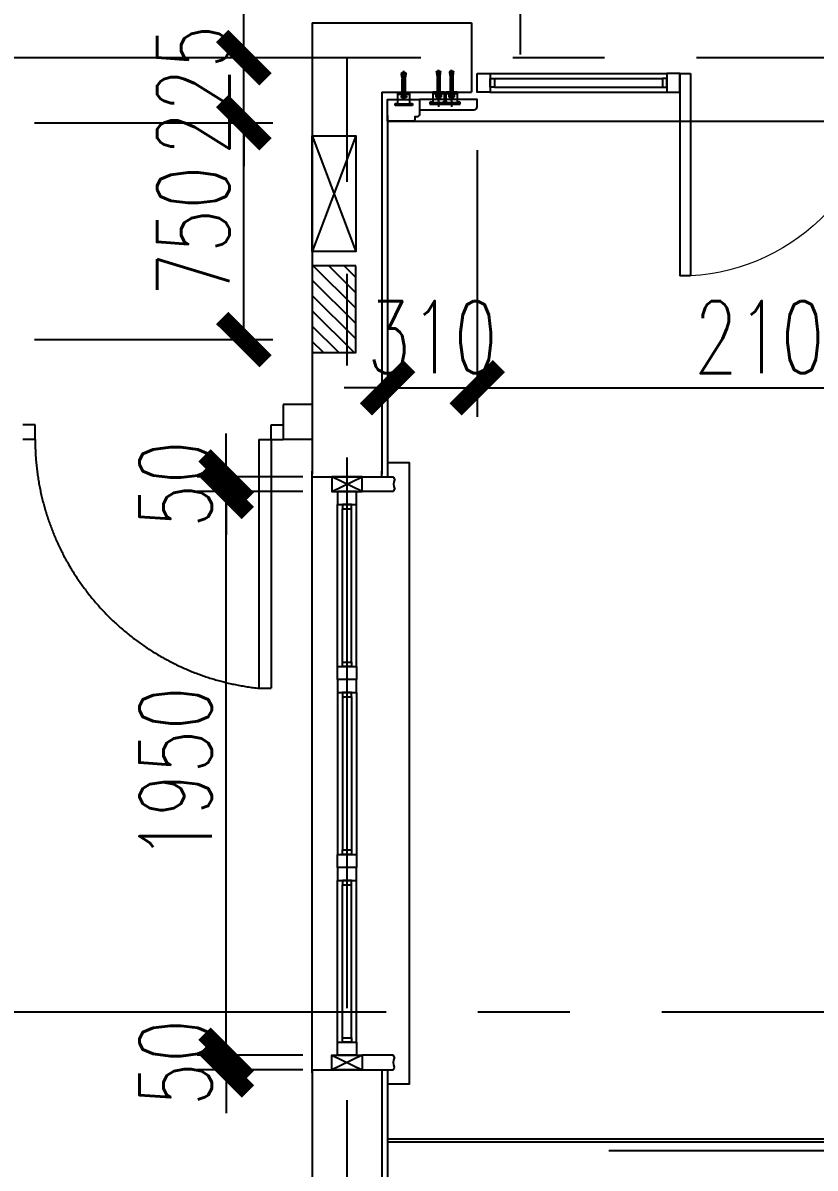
# Model space of a CAD drawing. Extents: x 296441 to 853063, y 459050 to 1117990.
# Drawn here: x 632178 to 634916, y 571787 to 575747 of the extents above; entities that cross this region are included whole.
import ezdxf
from ezdxf.enums import TextEntityAlignment as Align

# ---------------------------------------------------------------- set-up
doc = ezdxf.new("R2010")
doc.units = 0
doc.header["$LTSCALE"] = 1000
for name, pattern in [('14-GRID$0$CENTER2', [28.575, 19.05, -3.175, 3.175, -3.175]), ('CENTER', [50.8, 31.75, -6.35, 6.35, -6.35]), ('DASH', [0.35, 0.25, -0.1]), ('DOTE', [2.42, 2, -0.2, 0.02, -0.2]), ('E2-E3-FL03$0$E1-FL03$0$HIDDEN', [0.375, 0.25, -0.125]), ('E2-E3-FL03$0$E1-FL03$0$HIDDEN2', [4.7625, 3.175, -1.5875])]:
    doc.linetypes.add(name, pattern=pattern)
for name, color, linetype in [('14-GRID$0$G-GRID', 9, '14-GRID$0$CENTER2'), ('5PJ(配件)', 13, 'Continuous'), ('8XX(虚线)', 8, 'DASH'), ('E1-FL02$0$A-HOLE-ELEC', 224, 'Continuous'), ('E1-FL02$0$E-CHCK', 50, 'Continuous'), ('E1-FL03$0$A-WALL-FNSH', 6, 'Continuous'), ('E2-E3-FL03$0$E1-FL03$0$A-DOOR-IDEN', 115, 'Continuous'), ('E2-E3-FL03$0$E1-FL03$0$A-FLOR', 23, 'Continuous'), ('E2-E3-FL03$0$E1-FL03$0$A-OVLK', 140, 'Continuous'), ('E2-E3-FL03$0$E1-FL03$0$A-SECT-WIND', 155, 'Continuous'), ('E2-E3-FL03$0$E1-FL03$0$A-SECT-WOOD', 17, 'Continuous'), ('E2-E3-FL03$0$E1-FL03$0$A-SLAB-OTLN', 144, 'E2-E3-FL03$0$E1-FL03$0$HIDDEN'), ('E2-E3-FL03$0$E1-FL03$0$A-WALL', 1, 'Continuous'), ('E2-E3-FL03$0$E1-FL03$0$A-WALL-FNSH', 6, 'Continuous'), ('E2-E3-FL03$0$E1-FL03$0$A-WALL-INTR', 51, 'E2-E3-FL03$0$E1-FL03$0$HIDDEN2'), ('E2-E3-FL03$0$E1-FL03$0$AUDIT_I_171201172723-9', 4, 'Continuous'), ('E2-E3-FL03$0$E1-FL03$0$G-XREF', 2, 'Continuous'), ('E2-E3-FL03$0$menchuangtao1$0$A-DETL-STONE', 42, 'Continuous'), ('E2-E3-FL03$0$menchuangtao1$0$A-WALL', 1, 'Continuous'), ('E2-E3-FL03$0$menchuangtao1$0$A_CUR_FRAME', 112, 'Continuous'), ('E_OTHER', 7, 'Continuous'), ('ZT0_默认图层-----PM、LM、DY、JD', 7, 'Continuous'), ('ZT1_Dim---标注---PM、LM、DY、JD', 252, 'Continuous'), ('ZT3_型材--铝断面-------------JD', 6, 'Continuous'), ('ZT3_辅材--五金件-------------JD', 13, 'Continuous')]:
    doc.layers.add(name, color=color, linetype=linetype)
doc.styles.add('E2-E3-FL03$0$E1-FL03$0$Standard', font='')
doc.styles.add('ZT-DIMSTYLE', font='ROMANS.shx', dxfattribs={"width": 0.7, "bigfont": 'CHINESE.shx'})
doc.styles.add('ZT_文字标注', font='ROMANS.shx', dxfattribs={"width": 0.7, "bigfont": '@1chinese.shx'})
doc.styles.get('E2-E3-FL03$0$E1-FL03$0$Standard').set_extended_font_data('SimSun')
doc.dimstyles.new('ZT-DIM100', dxfattribs={"dimscale": 100, "dimtxt": 2.5, "dimasz": 1.5, "dimexe": 1, "dimexo": 1, "dimgap": 0.5, "dimtad": 1, "dimdec": 0, "dimdsep": 46, "dimtxsty": 'ZT-DIMSTYLE', "dimblk": 'ARCHTICK', "dimcen": 2.5, "dimclrd": 175, "dimclre": 175, "dimclrt": 7, "dimazin": 2, "dimtfac": 1, "dimtix": 1, "dimtmove": 2, "dimatfit": 3, "dimfxl": 0, "dimarcsym": 0})

# ---------------------------------------------------------------- blocks, each defined once
blk = doc.blocks.new('E2-E3-FL03$0$menchuangtao1')
at = {"layer": 'E2-E3-FL03$0$menchuangtao1$0$A-DETL-STONE'}
blk.add_lwpolyline([(-10, -52.5), (-10, -159.2, -0.471625), (-15, -162.1, -0.528396), (-19.5, -164.7, 0.241692), (-50.5, -164.7, -0.528396), (-55, -162.1, -0.471625), (-60, -159.2), (-60, -52.5)], format="xyb", close=True, dxfattribs=at)
at = {"layer": 'E2-E3-FL03$0$menchuangtao1$0$A-WALL'}
for p, q in [((-10, 120), (-10, -120)), ((-10, 120), (10, 120)), ((-10, -120), (10, -120))]:
    blk.add_line(p, q, dxfattribs=at)
at = {"layer": 'E2-E3-FL03$0$menchuangtao1$0$A_CUR_FRAME'}
for p, q in [((-60, -52.5), (-10, 52.5)), ((-60, 52.5), (-10, -52.5))]:
    blk.add_line(p, q, dxfattribs=at)
blk.add_lwpolyline([(-10, -52.5), (-10, 52.5), (-60, 52.5), (-60, -52.5)], close=True, dxfattribs=at)
blk = doc.blocks.new('E2-E3-FL03$0$E1-FL03$0$G-PLAN-FL01$0$KM-900')
for p, q in [((0, -40), (0, 0)), ((47.4, -40), (47.4, 0)), ((47.4, -40), (0, -40)), ((47.4, -80), (47.4, -40)), ((862.7, -80), (862.7, -40)), ((0, -812.6), (0, -852.6)), ((47.4, -812.6), (0, -812.6)), ((47.4, -812.6), (47.4, -852.6))]:
    blk.add_line(p, q)
at = {"linetype": 'E2-E3-FL03$0$E1-FL03$0$HIDDEN2'}
for p, q in [((47.4, -40), (862.7, -40)), ((47.4, -80), (862.7, -80))]:
    blk.add_line(p, q, dxfattribs=at)
blk.add_arc((47.4, 7.4), 820, 270, 353.8837, dxfattribs=at)
blk = doc.blocks.new('*U429')
at = {"layer": 'E2-E3-FL03$0$E1-FL03$0$A-SECT-WIND'}
for p, q in [((45, 32.5), (605, 32.5)), ((60, 15), (590, 15)), ((45, -32.5), (605, -32.5)), ((60, -15), (590, -15))]:
    blk.add_line(p, q, dxfattribs=at)
at = {"layer": 'E2-E3-FL03$0$E1-FL03$0$A-SECT-WOOD'}
for points in [[(0, 32.5), (45, 32.5), (45, -32.5), (0, -32.5)], [(60, 15), (60, -15), (45, -15), (45, 15)], [(590, 15), (590, -15), (605, -15), (605, 15)], [(650, 32.5), (605, 32.5), (605, -32.5), (650, -32.5)]]:
    blk.add_lwpolyline(points, close=True, dxfattribs=at)
blk = doc.blocks.new('*U428')
at = {"layer": 'E2-E3-FL03$0$E1-FL03$0$A-SECT-WIND'}
for p, q in [((45, 32.5), (655, 32.5)), ((60, 15), (640, 15)), ((45, -32.5), (655, -32.5)), ((60, -15), (640, -15))]:
    blk.add_line(p, q, dxfattribs=at)
at = {"layer": 'E2-E3-FL03$0$E1-FL03$0$A-SECT-WOOD'}
for points in [[(0, 32.5), (45, 32.5), (45, -32.5), (0, -32.5)], [(60, 15), (60, -15), (45, -15), (45, 15)], [(640, 15), (640, -15), (655, -15), (655, 15)], [(700, 32.5), (655, 32.5), (655, -32.5), (700, -32.5)]]:
    blk.add_lwpolyline(points, close=True, dxfattribs=at)
blk = doc.blocks.new('E2-E3-FL03$0$E1-FL03$0$1400-door')
for p, q in [((0, 0), (0, -699.7)), ((0, 0), (37.5, 0)), ((37.5, 0), (37.5, -699.7)), ((1362.5, 0), (1362.5, -699.7)), ((1400, 0), (1362.5, 0)), ((1400, 0), (1400, -699.7)), ((37.5, -699.7), (0, -699.7)), ((1362.5, -699.7), (1400, -699.7))]:
    blk.add_line(p, q)
at = {"lineweight": 13}
for centre, start, end in [((-0.9, 0.4), 273.1434, 359.9695), ((1400.9, 0.4), 180.0305, 266.8566)]:
    blk.add_arc(centre, 700.9, start, end, dxfattribs=at)
blk = doc.blocks.new('E1-FL02$0$qiangdian')
at = {"layer": 'E1-FL02$0$A-HOLE-ELEC'}
for points in [[(-150, 0), (-150, 400), (0, 400), (0, 0), (-150, 0)], [(0, 400), (-150, 0)], [(-150, 400), (0, 0)]]:
    blk.add_lwpolyline(points, dxfattribs=at)
blk = doc.blocks.new('E1-FL02$0$C-PLAN-FL01$0$ruodianxiang')
at = {"layer": 'E1-FL02$0$A-HOLE-ELEC'}
h = blk.add_hatch(dxfattribs=at)
h.set_pattern_fill('ANSI31', color=256, scale=300, style=0)
h.set_pattern_definition([(45, (-3606.504, -5200), (-26.5165, 26.5165), [])])
h.paths.add_polyline_path([(0, 300), (150, 300), (150, 0), (0, 0)])
blk.add_lwpolyline([(0, 300), (150, 300), (150, 0), (0, 0), (0, 300)], dxfattribs=at)
blk = doc.blocks.new('ZT_钢膨胀螺栓_M10X95')
at = {"layer": 'ZT3_辅材--五金件-------------JD', "color": 1, "linetype": 'DOTE', "ltscale": 5}
blk.add_line((-27, 0), (82, 0), dxfattribs=at)
at = {"layer": 'ZT3_辅材--五金件-------------JD'}
for p, q in [((-17.5, 5), (-19, 3.5)), ((-19, -3.5), (-19, 3.5)), ((-13, 4.2), (-18.2, 4.2)), ((-13, 5), (-17.5, 5)), ((-17.5, 5), (-17.5, -5)), ((-16, 5), (-16, -5)), ((-14.5, 5), (-14.5, -5)), ((-13, -6.9), (-13, 6.9)), ((-4.6, 9.2), (-12.5, 9.2)), ((-4.6, 4.6), (-12.5, 4.6)), ((-4.6, -9.2), (-4.6, 9.2)), ((-2, 0.7), (-4.6, -0.2)), ((-2, 0), (-4.6, -0.9)), ((0, 5), (55, 5)), ((55, 5), (55, -5)), ((57.1, 4.1), (55, 4.1)), ((57.1, 1), (55, 1)), ((57.1, 5), (72.4, 7)), ((57.1, -5), (57.1, 5)), ((72.4, 0.4), (60.5, 0.4)), ((72.4, 7), (72.4, 0.4)), ((72.4, 6.5), (74.9, 6.9)), ((76, 5.9), (76, -5.9)), ((-17.5, -5), (-19, -3.5)), ((-13, -4.2), (-18.2, -4.2)), ((-13, -5), (-17.5, -5)), ((-4.6, -4.6), (-12.5, -4.6)), ((-4.6, -9.2), (-12.5, -9.2)), ((55, -5), (0, -5)), ((57.1, -1), (55, -1)), ((57.1, -4.1), (55, -4.1)), ((72.4, -7), (57.1, -5)), ((60.5, -0.4), (72.4, -0.4)), ((72.4, -0.4), (72.4, -7)), ((74.9, -6.9), (72.4, -6.5))]:
    blk.add_line(p, q, dxfattribs=at)
for centre, radius, start, end in [((-7.4, 6.9), 5.58, 155.5673, 204.4327), ((8.6, 0), 21.6, 167.6432, 192.3568), ((59.6, 0), 1.04, 23.5782, 336.4218), ((75, 5.9), 1, 0, 97.412), ((-7.4, -6.9), 5.58, 155.5673, 204.4327), ((75, -5.9), 1, 262.588, 0)]:
    blk.add_arc(centre, radius, start, end, dxfattribs=at)
at = {"layer": 'Defpoints', "color": 250, "style": 'ZT_文字标注', "width": 0.7}
for s, p in [('M10', (-9, 7.2)), ('95', (-9, -6.2))]:
    blk.add_text(s, height=1.5, rotation=90, dxfattribs=at).set_placement(p, align=Align.MIDDLE)
blk = doc.blocks.new('*U2473')
at = {"layer": 'ZT3_辅材--五金件-------------JD', "rotation": 270}
blk.add_blockref('ZT_钢膨胀螺栓_M10X95', (0, 0), dxfattribs=at)
blk = doc.blocks.new('L形挂件')
at = {"layer": '8XX(虚线)', "ltscale": 25}
h = blk.add_hatch(dxfattribs=at)
h.set_pattern_fill('AR-SAND', color=256, scale=0.05, style=0)
h.set_pattern_definition([(52.5, (-25.0006, -59.7017), (2.44707, -0.08), [0, -1.9304, 0, -2.159, 0, -2.06375]), (82.5, (-25.0006, -59.7017), (3.58413, 2.24762), [0, -1.0414, 0, -1.7399, 0, -0.66675]), (122.5, (-25.0006, -61.2638), (0.00719, 3.95496), [0, -0.635, 0, -2.286, 0, -2.9845]), (132.5, (-25.0006, -61.2638), (1.11465, 3.81778), [0, -0.3175, 0, -1.4986, 0, -1.7145])])
edge = h.paths.add_edge_path()
edge.add_line((-34, -29.7), (-41, -29.7))
edge.add_line((-41, -29.7), (-41, -59.7))
edge.add_line((-41, -59.7), (-39.5, -59.7))
edge.add_line((-39.5, -59.7), (-39.5, -40.9))
edge.add_arc((-38.3, -40.9), 1.2, 90, 180, ccw=False)
edge.add_line((-38.3, -39.7), (-34, -39.7))
edge.add_line((-34, -39.7), (-34, -29.7))
edge = h.paths.add_edge_path()
edge.add_line((-41, -89.7), (-34, -89.7))
edge.add_line((-34, -89.7), (-34, -79.7))
edge.add_line((-34, -79.7), (-38.3, -79.7))
edge.add_arc((-38.3, -78.5), 1.2, -180, -90, ccw=False)
edge.add_line((-39.5, -78.5), (-39.5, -59.7))
edge.add_line((-39.5, -59.7), (-41, -59.7))
edge.add_line((-41, -59.7), (-41, -89.7))
h = blk.add_hatch(dxfattribs=at)
h.set_pattern_fill('AR-SAND', color=256, scale=0.05, angle=180, style=0)
h.set_pattern_definition([(52.5, (-25.0006, -104.7017), (2.44707, -0.08), [0, -1.9304, 0, -2.159, 0, -2.06375]), (82.5, (-25.0006, -104.7017), (3.58413, 2.24762), [0, -1.0414, 0, -1.7399, 0, -0.66675]), (122.5, (-25.0006, -106.2638), (0.00719, 3.95496), [0, -0.635, 0, -2.286, 0, -2.9845]), (132.5, (-25.0006, -106.2638), (1.11465, 3.81778), [0, -0.3175, 0, -1.4986, 0, -1.7145])])
edge = h.paths.add_edge_path()
edge.add_line((-41, -134.7), (-34, -134.7))
edge.add_line((-34, -134.7), (-34, -124.7))
edge.add_line((-34, -124.7), (-38.3, -124.7))
edge.add_arc((-38.3, -123.5), 1.2, -180, -90, ccw=False)
edge.add_line((-39.5, -123.5), (-39.5, -104.7))
edge.add_line((-39.5, -104.7), (-41, -104.7))
edge.add_line((-41, -104.7), (-41, -134.7))
edge = h.paths.add_edge_path()
edge.add_line((-34, -74.7), (-41, -74.7))
edge.add_line((-41, -74.7), (-41, -104.7))
edge.add_line((-41, -104.7), (-39.5, -104.7))
edge.add_line((-39.5, -104.7), (-39.5, -85.9))
edge.add_arc((-38.3, -85.9), 1.2, 90, 180, ccw=False)
edge.add_line((-38.3, -84.7), (-34, -84.7))
edge.add_line((-34, -84.7), (-34, -74.7))
at = {"color": 8}
for p, q in [((-41, -29.7), (-34, -29.7)), ((-41, -74.7), (-34, -74.7))]:
    blk.add_line(p, q, dxfattribs=at)
at = {"color": 1, "linetype": 'CENTER', "ltscale": 10}
for p, q in [((40, -59.7), (-50, -59.7)), ((40, -59.7), (-50, -59.7)), ((40, -104.7), (-50, -104.7)), ((40, -104.7), (-50, -104.7))]:
    blk.add_line(p, q, dxfattribs=at)
at = {"layer": '5PJ(配件)'}
for p, q in [((-4, -79.7), (-4, -39.7)), ((-39.5, -110.9), (-39.5, -85.9)), ((-39.5, -123.5), (-39.5, -110.9)), ((-38.3, -84.7), (-25, -84.7)), ((-35.5, -124.7), (-35.5, -84.7)), ((-25, -124.7), (-38.3, -124.7))]:
    blk.add_line(p, q, dxfattribs=at)
for points in [[(-25, -39.7), (0, -39.7)], [(0, -40.1), (0, -79.7), (-25, -79.7)], [(-25, -84.7), (0, -84.7), (0, -124.7)], [(0, -124.7), (-25, -124.7)]]:
    blk.add_lwpolyline(points, dxfattribs=at)
for centre, start, end in [((-38.3, -85.9), 90, 180), ((-38.3, -123.5), 180, 270)]:
    blk.add_arc(centre, 1.2, start, end, dxfattribs=at)
at = {"layer": '8XX(虚线)', "ltscale": 25}
for p, q in [((-41, -89.7), (-41, -29.7)), ((-34, -29.7), (-34, -39.7)), ((-41, -134.7), (-41, -74.7)), ((-34, -74.7), (-34, -84.7)), ((-34, -89.7), (-41, -89.7)), ((-34, -79.7), (-34, -89.7)), ((-34, -134.7), (-41, -134.7)), ((-34, -124.7), (-34, -134.7))]:
    blk.add_line(p, q, dxfattribs=at)
at = {"layer": '8XX(虚线)', "linetype": 'Continuous', "ltscale": 25}
for p, q in [((-39.5, -65.9), (-39.5, -40.9)), ((-39.5, -78.5), (-39.5, -65.9)), ((-38.3, -39.7), (-25, -39.7)), ((-35.5, -79.7), (-35.5, -39.7)), ((-25, -79.7), (-38.3, -79.7))]:
    blk.add_line(p, q, dxfattribs=at)
at = {"layer": '8XX(虚线)', "linetype": 'DASH', "ltscale": 25}
blk.add_line((-4, -124.7), (-4, -84.7), dxfattribs=at)
for centre, start, end in [((-38.3, -40.9), 90, 180), ((-38.3, -78.5), 180, 270)]:
    blk.add_arc(centre, 1.2, start, end, dxfattribs=at)
at = {"layer": 'ZT3_辅材--五金件-------------JD', "rotation": 90}
for p in [(-4, -59.7), (-4, -104.7)]:
    blk.add_blockref('*U2473', p, dxfattribs=at)
blk = doc.blocks.new('20180521.08271243')
at = {"layer": '8XX(虚线)', "ltscale": 25}
h = blk.add_hatch(dxfattribs=at)
h.set_pattern_fill('AR-SAND', color=256, scale=0.05, angle=360, style=0)
h.set_pattern_definition([(232.5, (-292719.11, -161804.6666), (-2.447066187, 0.080001565), [0, -1.9304, 0, -2.159, 0, -2.06375]), (262.5, (-292719.11, -161804.6666), (-3.584125503, -2.247616416), [0, -1.0414, 0, -1.7399, 0, -0.66675]), (302.5, (-292719.11, -161803.1045), (-0.007185923, -3.954961851), [0, -0.635, 0, -2.286, 0, -2.9845]), (312.5, (-292719.11, -161803.1045), (-1.114646616, -3.817782262), [0, -0.3175, 0, -1.4986, 0, -1.7145])])
edge = h.paths.add_edge_path()
edge.add_line((30, 36), (30, 29))
edge.add_line((30, 29), (20, 29))
edge.add_line((20, 29), (20, 33.3))
edge.add_arc((18.8, 33.3), 1.2, 360, 450)
edge.add_line((18.8, 34.5), (0, 34.5))
edge.add_line((0, 34.5), (0, 36))
edge.add_line((0, 36), (30, 36))
edge = h.paths.add_edge_path()
edge.add_line((-30, 29), (-30, 36))
edge.add_line((-30, 36), (0, 36))
edge.add_line((0, 36), (0, 34.5))
edge.add_line((0, 34.5), (-18.8, 34.5))
edge.add_arc((-18.8, 33.3), 1.2, 90, 180)
edge.add_line((-20, 33.3), (-20, 29))
edge.add_line((-20, 29), (-30, 29))
at = {"color": 8}
blk.add_line((-30, 36, 0), (-30, 29, 0), dxfattribs=at)
at = {"color": 1, "linetype": 'CENTER', "ltscale": 10}
blk.add_line((0, -50), (0, 9.5), dxfattribs=at)
blk.add_line((0, -50), (0, 9.5), dxfattribs=at)
at = {"layer": '5PJ(配件)'}
for p, q in [((-20, 33.3, 0), (-20, 30, 0)), ((20, 30.5, 0), (-20, 30.5, 0)), ((6.2, 34.5, 0), (-18.8, 34.5, 0)), ((18.8, 34.5, 0), (6.2, 34.5, 0)), ((20, 30, 0), (20, 33.3, 0)), ((20, -2), (-20, -2)), ((20, -6), (-20, -6))]:
    blk.add_line(p, q, dxfattribs=at)
for points in [[(-20, 30), (-20, -10), (20, -10)], [(20, -10), (20, 30)]]:
    blk.add_lwpolyline(points, dxfattribs=at)
for centre, start, end in [((-18.8, 33.3, 0), 90, 180), ((18.8, 33.3, 0), 0, 90)]:
    blk.add_arc(centre, 1.2, start, end, dxfattribs=at)
at = {"layer": '8XX(虚线)', "ltscale": 25}
for p, q in [((30, 36, 0), (-30, 36, 0)), ((-30, 29, 0), (-20, 29, 0)), ((-25, 29, 0), (-20, 29, 0)), ((20, 29, 0), (30, 29, 0)), ((30, 29, 0), (30, 36, 0))]:
    blk.add_line(p, q, dxfattribs=at)
at = {"layer": 'ZT3_辅材--五金件-------------JD'}
for p, q in [((-9.2, 2.6), (-9.2, 7.5)), ((9.2, 2.6), (-9.2, 2.6)), ((6.9, 8), (-6.9, 8)), ((-5, 8), (-5, 9.5)), ((-5, 9.5), (5, 9.5)), ((-4.6, 2.6), (-4.6, 7.5)), ((-4.3, 8), (-4.3, 9.5)), ((-0.7, 0), (0.2, 2.6)), ((0, 0), (0.9, 2.6)), ((4.2, 8), (4.2, 9.5)), ((4.6, 2.6), (4.6, 7.5)), ((5, 8), (5, 9.5)), ((9.2, 2.6), (9.2, 7.5)), ((-5, -2), (-5, -57)), ((5, -57), (5, -2)), ((-5, -59.1), (-7, -74.4)), ((-7, -74.4), (-0.4, -74.4)), ((-6.5, -74.4), (-6.9, -76.9)), ((-5.9, -78), (5.9, -78)), ((-5, -57), (5, -57)), ((5, -59.1), (-5, -59.1)), ((-4.1, -59.1), (-4.1, -57)), ((-1, -59.1), (-1, -57)), ((-0.4, -74.4), (-0.4, -62.5)), ((0.4, -62.5), (0.4, -74.4)), ((0.4, -74.4), (7, -74.4)), ((1, -59.1), (1, -57)), ((4.1, -59.1), (4.1, -57)), ((7, -74.4), (5, -59.1)), ((6.9, -76.9), (6.5, -74.4))]:
    blk.add_line(p, q, dxfattribs=at)
at = {"layer": 'ZT3_辅材--五金件-------------JD', "color": 1, "linetype": 'DOTE', "ltscale": 5}
blk.add_line((0, 9.5), (0, -84), dxfattribs=at)
at = {"layer": 'ZT3_辅材--五金件-------------JD'}
for centre, radius, start, end in [((-6.9, 2.4), 5.58, 65.5673, 114.4327), ((0, -13.6), 21.6, 77.6432, 102.3568), ((6.9, 2.4), 5.58, 65.5673, 114.4327), ((-5.9, -77), 1, 172.588, 270), ((0, -61.6), 1.04, 293.5782, 246.4218), ((5.9, -77), 1, 270, 7.412)]:
    blk.add_arc(centre, radius, start, end, dxfattribs=at)
at = {"layer": 'Defpoints', "color": 250, "style": 'ZT_文字标注', "text_generation_flag": 4, "width": 0.7}
for s, p in [('M10', (-7.2, 7)), ('95', (6.2, 7))]:
    blk.add_text(s, height=1.5, rotation=180, dxfattribs=at).set_placement(p, align=Align.MIDDLE)
blk = doc.blocks.new('20191022142107', base_point=(100381.7, 896927.6, 0))
at = {"layer": 'ZT3_型材--铝断面-------------JD', "ltscale": 0.02, "elevation": 0}
blk.add_lwpolyline([(100581.7, 896902.6), (100581.7, 896867.6), (100391.7, 896867.6, -0.414214), (100381.7, 896877.6), (100381.7, 896902.6)], format="xyb", close=True, dxfattribs=at)
at = {"layer": 'ZT3_型材--铝断面-------------JD', "ltscale": 0.02, "elevation": -0.1}
blk.add_lwpolyline([(100581.7, 896902.6), (100581.7, 896850.6, 0.414214), (100589.7, 896842.6), (100596.7, 896842.6), (100596.7, 896835.6, 0.414214), (100604.7, 896827.6), (100691.7, 896827.6), (100691.7, 896902.6), (100581.7, 896902.6)], format="xyb", dxfattribs=at)
at = {"layer": 'ZT0_默认图层-----PM、LM、DY、JD', "ltscale": 10, "rotation": 180}
blk.add_blockref('20180521.08271243', (100635.8, 896917.6, 0), dxfattribs=at)
at = {"layer": 'ZT1_Dim---标注---PM、LM、DY、JD', "ltscale": 10, "rotation": 90}
blk.add_blockref('L形挂件', (100410.5, 896927.6, 0), dxfattribs=at)
blk = doc.blocks.new('GGGGW23')
at = {"layer": 'E1-FL03$0$A-WALL-FNSH'}
blk.add_line((930427.2, 398607.7), (930427.2, 394467.7), dxfattribs=at)
at = {"layer": 'E2-E3-FL03$0$E1-FL03$0$A-FLOR'}
blk.add_line((930427.2, 401887.7), (933147.2, 401887.7), dxfattribs=at)
at = {"layer": 'E2-E3-FL03$0$E1-FL03$0$A-OVLK'}
blk.add_line((930167.2, 398597.7), (930167.2, 400667.7), dxfattribs=at)
for points in [[(933427.2, 406157.7), (934337.2, 406157.7), (934337.2, 398357.7), (930427.2, 398357.7)], [(933427.2, 406147.7), (934327.2, 406147.7), (934327.2, 398367.7), (930427.2, 398367.7)], [(930427.2, 400707.7), (930502.2, 400707.7), (930502.2, 398557.7), (930427.2, 398557.7)]]:
    blk.add_lwpolyline(points, dxfattribs=at)
at = {"layer": 'E2-E3-FL03$0$E1-FL03$0$A-SLAB-OTLN', "linetype": 'E2-E3-FL03$0$E1-FL03$0$HIDDEN2'}
blk.add_line((934367.2, 398327.7), (930427.2, 398327.7), dxfattribs=at)
at = {"layer": 'E2-E3-FL03$0$E1-FL03$0$A-WALL'}
for p, q in [((930167.2, 402227.7), (930717.2, 402227.7)), ((930167.2, 402227.7), (930167.2, 400667.7)), ((930717.2, 402227.7), (930717.2, 401987.7)), ((930407.2, 401987.7), (930717.2, 401987.7)), ((930407.2, 401987.7), (930407.2, 400667.7)), ((930167.2, 398597.7), (930167.2, 394727.7)), ((930407.2, 398597.7), (930407.2, 394487.7))]:
    blk.add_line(p, q, dxfattribs=at)
at = {"layer": 'E2-E3-FL03$0$E1-FL03$0$A-WALL-FNSH'}
for p, q in [((930427.2, 401907.7), (930427.2, 400657.7)), ((930427.2, 398607.7), (930427.2, 394467.7))]:
    blk.add_line(p, q, dxfattribs=at)
at = {"layer": 'E2-E3-FL03$0$E1-FL03$0$A-WALL-INTR'}
for p, q in [((930167.2, 400907.7), (930067.2, 400907.7)), ((930067.2, 400907.7), (930067.2, 400787.7)), ((930167.2, 400787.7), (930067.2, 400787.7))]:
    blk.add_line(p, q, dxfattribs=at)
blk.add_blockref('*U428', (930737.2, 402020.2))
at = {"layer": 'E1-FL02$0$A-HOLE-ELEC', "xscale": -1, "rotation": 5.570005257027333e-07}
blk.add_blockref('E1-FL02$0$C-PLAN-FL01$0$ruodianxiang', (930317.2, 401087.7), dxfattribs=at)
at = {"layer": 'E1-FL02$0$E-CHCK', "extrusion": (0, 0, -1), "xscale": -1, "zscale": -1, "rotation": 359.9999994429995}
blk.add_blockref('E1-FL02$0$qiangdian', (-930317.2, 401437.7), dxfattribs=at)
at = {"layer": 'E2-E3-FL03$0$E1-FL03$0$A-DOOR-IDEN', "xscale": 1.055555555503815, "yscale": 1.055555555503815, "zscale": 1.055555555503815, "rotation": 270}
blk.add_blockref('E2-E3-FL03$0$E1-FL03$0$G-PLAN-FL01$0$KM-900', (930067.2, 400837.7), dxfattribs=at)
at = {"layer": 'E2-E3-FL03$0$E1-FL03$0$AUDIT_I_171201172723-9', "xscale": -1}
blk.add_blockref('E2-E3-FL03$0$E1-FL03$0$1400-door', (932837.2, 402052.7), dxfattribs=at)
at = {"layer": 'E2-E3-FL03$0$E1-FL03$0$G-XREF', "rotation": 90}
for name, p in [('E2-E3-FL03$0$menchuangtao1', (930287.2, 400667.7)), ('*U429', (930287.2, 399957.7)), ('*U429', (930287.2, 398657.7))]:
    blk.add_blockref(name, p, dxfattribs=at)
at = {"layer": 'E2-E3-FL03$0$E1-FL03$0$G-XREF', "xscale": -1, "rotation": 90}
for name, p in [('*U429', (930287.2, 399957.7)), ('E2-E3-FL03$0$menchuangtao1', (930287.2, 398597.7))]:
    blk.add_blockref(name, p, dxfattribs=at)
at = {"layer": 'ZT1_Dim---标注---PM、LM、DY、JD', "ltscale": 1000, "xscale": -1}
blk.add_blockref('20191022142107', (930737.2, 401987.7), dxfattribs=at)
at = {"style": 'E2-E3-FL03$0$E1-FL03$0$Standard', "flags": 9}
for tag in ['YSIZE', 'XSIZE']:
    blk.add_attdef(tag, (931417.2, 404207.7, 0), '', height=0.5, rotation=90, dxfattribs=at)
blk = doc.blocks.new('_ArchTick')
at = {"color": 0, "linetype": 'ByBlock', "const_width": 0.4}
blk.add_lwpolyline([(-0.5, -0.5), (0.5, 0.5)], dxfattribs=at)
blk = doc.blocks.new('*D1251')
at = {"layer": 'Defpoints', "color": 0, "ltscale": 1000, "transparency": 16777216}
for p in [(632880.9, 574177.2), (633246, 574177.2, 0), (633246, 574127.2, 0)]:
    blk.add_point(p, dxfattribs=at)
at = {"layer": 'ZT1_Dim---标注---PM、LM、DY、JD', "color": 175, "linetype": 'ByBlock', "lineweight": -2, "ltscale": 1000, "transparency": 16777216}
for p, q in [((632880.9, 574177.2), (632880.9, 574327.2)), ((633146, 574177.2), (632780.9, 574177.2)), ((632880.9, 574127.2), (632880.9, 574177.2)), ((633146, 574127.2), (632780.9, 574127.2)), ((632880.9, 574127.2), (632880.9, 573977.2))]:
    blk.add_line(p, q, dxfattribs=at)
at = {"layer": 'ZT1_Dim---标注---PM、LM、DY、JD', "color": 175, "lineweight": -2, "ltscale": 1000, "transparency": 16777216, "xscale": 150, "yscale": 150, "zscale": 150}
for p, rotation in [((632880.9, 574177.2), 270), ((632880.9, 574127.2), 90)]:
    blk.add_blockref('_ArchTick', p, dxfattribs=dict(at, rotation=rotation))
at = {"layer": 'ZT1_Dim---标注---PM、LM、DY、JD', "color": 7, "ltscale": 1000, "transparency": 16777216, "insert": (632705.9, 574152.2), "char_height": 250, "attachment_point": 5, "rotation": 90, "style": 'ZT-DIMSTYLE'}
blk.add_mtext('50', dxfattribs=at)
blk = doc.blocks.new('*D1252')
at = {"layer": 'Defpoints', "color": 0, "ltscale": 1000, "transparency": 16777216}
for p in [(632880.9, 574127.2), (633246, 574127.2, 0), (633246, 572177.2)]:
    blk.add_point(p, dxfattribs=at)
at = {"layer": 'ZT1_Dim---标注---PM、LM、DY、JD', "color": 175, "linetype": 'ByBlock', "lineweight": -2, "ltscale": 1000, "transparency": 16777216}
for p, q in [((633146, 574127.2), (632780.9, 574127.2)), ((632880.9, 572177.2), (632880.9, 574127.2)), ((633146, 572177.2), (632780.9, 572177.2))]:
    blk.add_line(p, q, dxfattribs=at)
at = {"layer": 'ZT1_Dim---标注---PM、LM、DY、JD', "color": 175, "lineweight": -2, "ltscale": 1000, "transparency": 16777216, "xscale": 150, "yscale": 150, "zscale": 150}
for p, rotation in [((632880.9, 574127.2), 90), ((632880.9, 572177.2), 270)]:
    blk.add_blockref('_ArchTick', p, dxfattribs=dict(at, rotation=rotation))
at = {"layer": 'ZT1_Dim---标注---PM、LM、DY、JD', "color": 7, "ltscale": 1000, "transparency": 16777216, "insert": (632705.9, 573152.2), "char_height": 250, "attachment_point": 5, "rotation": 90, "style": 'ZT-DIMSTYLE'}
blk.add_mtext('1950', dxfattribs=at)
blk = doc.blocks.new('*D1253')
at = {"layer": 'Defpoints', "color": 0, "ltscale": 1000, "transparency": 16777216}
for p in [(632880.9, 572177.2), (633246, 572177.2), (633246, 572127.2)]:
    blk.add_point(p, dxfattribs=at)
at = {"layer": 'ZT1_Dim---标注---PM、LM、DY、JD', "color": 175, "linetype": 'ByBlock', "lineweight": -2, "ltscale": 1000, "transparency": 16777216}
for p, q in [((632880.9, 572177.2), (632880.9, 572327.2)), ((633146, 572177.2), (632780.9, 572177.2)), ((632880.9, 572127.2), (632880.9, 572177.2)), ((633146, 572127.2), (632780.9, 572127.2)), ((632880.9, 572127.2), (632880.9, 571977.2))]:
    blk.add_line(p, q, dxfattribs=at)
at = {"layer": 'ZT1_Dim---标注---PM、LM、DY、JD', "color": 175, "lineweight": -2, "ltscale": 1000, "transparency": 16777216, "xscale": 150, "yscale": 150, "zscale": 150}
for p, rotation in [((632880.9, 572177.2), 270), ((632880.9, 572127.2), 90)]:
    blk.add_blockref('_ArchTick', p, dxfattribs=dict(at, rotation=rotation))
at = {"layer": 'ZT1_Dim---标注---PM、LM、DY、JD', "color": 7, "ltscale": 1000, "transparency": 16777216, "insert": (632705.9, 572152.2), "char_height": 250, "attachment_point": 5, "rotation": 90, "style": 'ZT-DIMSTYLE'}
blk.add_mtext('50', dxfattribs=at)
blk = doc.blocks.new('*D1255')
at = {"layer": 'Defpoints', "color": 0, "ltscale": 1000, "transparency": 16777216}
for p in [(633748.5, 575407.2), (635848.5, 575407.2, 0), (635848.5, 574485.5)]:
    blk.add_point(p, dxfattribs=at)
at = {"layer": 'ZT1_Dim---标注---PM、LM、DY、JD', "color": 175, "linetype": 'ByBlock', "lineweight": -2, "ltscale": 1000, "transparency": 16777216}
for p, q in [((633748.5, 575307.2), (633748.5, 574385.5)), ((635848.5, 575307.2), (635848.5, 574385.5)), ((633748.5, 574485.5), (635848.5, 574485.5))]:
    blk.add_line(p, q, dxfattribs=at)
at = {"layer": 'ZT1_Dim---标注---PM、LM、DY、JD', "color": 175, "lineweight": -2, "ltscale": 1000, "transparency": 16777216, "xscale": 150, "yscale": 150, "zscale": 150, "rotation": 180}
blk.add_blockref('_ArchTick', (633748.5, 574485.5), dxfattribs=at)
at = {"layer": 'ZT1_Dim---标注---PM、LM、DY、JD', "color": 175, "lineweight": -2, "ltscale": 1000, "transparency": 16777216, "xscale": 150, "yscale": 150, "zscale": 150}
blk.add_blockref('_ArchTick', (635848.5, 574485.5), dxfattribs=at)
at = {"layer": 'ZT1_Dim---标注---PM、LM、DY、JD', "color": 7, "ltscale": 1000, "transparency": 16777216, "insert": (634798.5, 574660.5), "char_height": 250, "attachment_point": 5, "style": 'ZT-DIMSTYLE'}
blk.add_mtext('2100', dxfattribs=at)
blk = doc.blocks.new('*D1256')
at = {"layer": 'Defpoints', "color": 0, "ltscale": 1000, "transparency": 16777216}
for p in [(633438.5, 575407.2), (633748.5, 575407.2), (633748.5, 574485.5)]:
    blk.add_point(p, dxfattribs=at)
at = {"layer": 'ZT1_Dim---标注---PM、LM、DY、JD', "color": 175, "linetype": 'ByBlock', "lineweight": -2, "ltscale": 1000, "transparency": 16777216}
for p, q in [((633438.5, 575307.2), (633438.5, 574385.5)), ((633748.5, 575307.2), (633748.5, 574385.5)), ((633438.5, 574485.5), (633288.5, 574485.5)), ((633438.5, 574485.5), (633748.5, 574485.5)), ((633748.5, 574485.5), (633898.5, 574485.5))]:
    blk.add_line(p, q, dxfattribs=at)
at = {"layer": 'ZT1_Dim---标注---PM、LM、DY、JD', "color": 175, "lineweight": -2, "ltscale": 1000, "transparency": 16777216, "xscale": 150, "yscale": 150, "zscale": 150}
blk.add_blockref('_ArchTick', (633438.5, 574485.5), dxfattribs=at)
at = {"layer": 'ZT1_Dim---标注---PM、LM、DY、JD', "color": 175, "lineweight": -2, "ltscale": 1000, "transparency": 16777216, "xscale": 150, "yscale": 150, "zscale": 150, "rotation": 180}
blk.add_blockref('_ArchTick', (633748.5, 574485.5), dxfattribs=at)
at = {"layer": 'ZT1_Dim---标注---PM、LM、DY、JD', "color": 7, "ltscale": 1000, "transparency": 16777216, "insert": (633593.5, 574660.5), "char_height": 250, "attachment_point": 5, "style": 'ZT-DIMSTYLE'}
blk.add_mtext('310', dxfattribs=at)
blk = doc.blocks.new('*D1853')
at = {"layer": 'Defpoints', "color": 0, "ltscale": 1000, "transparency": 16777216}
for p in [(632118.5, 575627.2), (632942, 575627.2), (632118.5, 575402.2)]:
    blk.add_point(p, dxfattribs=at)
at = {"layer": 'ZT1_Dim---标注---PM、LM、DY、JD', "color": 175, "linetype": 'ByBlock', "lineweight": -2, "ltscale": 1000, "transparency": 16777216}
for p, q in [((632942, 575627.2), (632942, 575777.2)), ((632218.5, 575627.2), (633042, 575627.2)), ((632942, 575402.2), (632942, 575627.2)), ((632218.5, 575402.2), (633042, 575402.2)), ((632942, 575402.2), (632942, 575252.2))]:
    blk.add_line(p, q, dxfattribs=at)
at = {"layer": 'ZT1_Dim---标注---PM、LM、DY、JD', "color": 175, "lineweight": -2, "ltscale": 1000, "transparency": 16777216, "xscale": 150, "yscale": 150, "zscale": 150}
for p, rotation in [((632942, 575627.2), 270), ((632942, 575402.2), 90)]:
    blk.add_blockref('_ArchTick', p, dxfattribs=dict(at, rotation=rotation))
at = {"layer": 'ZT1_Dim---标注---PM、LM、DY、JD', "color": 7, "ltscale": 1000, "transparency": 16777216, "insert": (632767, 575514.7), "char_height": 250, "attachment_point": 5, "rotation": 90, "style": 'ZT-DIMSTYLE'}
blk.add_mtext('225', dxfattribs=at)
blk = doc.blocks.new('*D1854')
at = {"layer": 'Defpoints', "color": 0, "ltscale": 1000, "transparency": 16777216}
for p in [(632118.5, 575402.2), (632942, 575402.2), (632118.5, 574652.2)]:
    blk.add_point(p, dxfattribs=at)
at = {"layer": 'ZT1_Dim---标注---PM、LM、DY、JD', "color": 175, "linetype": 'ByBlock', "lineweight": -2, "ltscale": 1000, "transparency": 16777216}
for p, q in [((632218.5, 575402.2), (633042, 575402.2)), ((632942, 574652.2), (632942, 575402.2)), ((632218.5, 574652.2), (633042, 574652.2))]:
    blk.add_line(p, q, dxfattribs=at)
at = {"layer": 'ZT1_Dim---标注---PM、LM、DY、JD', "color": 175, "lineweight": -2, "ltscale": 1000, "transparency": 16777216, "xscale": 150, "yscale": 150, "zscale": 150}
for p, rotation in [((632942, 575402.2), 90), ((632942, 574652.2), 270)]:
    blk.add_blockref('_ArchTick', p, dxfattribs=dict(at, rotation=rotation))
at = {"layer": 'ZT1_Dim---标注---PM、LM、DY、JD', "color": 7, "ltscale": 1000, "transparency": 16777216, "insert": (632767, 575027.2), "char_height": 250, "attachment_point": 5, "rotation": 90, "style": 'ZT-DIMSTYLE'}
blk.add_mtext('750', dxfattribs=at)

msp = doc.modelspace()

# ---------------------------------------------------------------- linework, layer by layer
at = {"layer": '14-GRID$0$G-GRID', "color": 8, "ltscale": 0.1}
for p, q in [((633898.5, 575637.5), (633898.5, 590811)), ((620218.5, 575627.2), (674432.5, 575627.2)), ((633298.5, 558052.5), (633298.5, 575627.2)), ((620098.5, 572327.2), (674432.5, 572327.2))]:
    msp.add_line(p, q, dxfattribs=at)

# ---------------------------------------------------------------- block references
at = {"layer": 'E_OTHER'}
msp.add_blockref('GGGGW23', (-296988.8, 173519.5), dxfattribs=at)

# ---------------------------------------------------------------- dimensions: what is measured, and where the dimension line sits
at = {"layer": 'ZT1_Dim---标注---PM、LM、DY、JD', "ltscale": 1000}
for base, p1, p2, picture, middle in [((632942, 575627.2), (632118.5, 575402.2), (632118.5, 575627.2), '*D1853', (632767, 575514.7)), ((632942, 575402.2), (632118.5, 574652.2), (632118.5, 575402.2), '*D1854', (632767, 575027.2)), ((632880.9, 574177.2, 0), (633246, 574127.2), (633246, 574177.2), '*D1251', (632705.9, 574152.2, 0)), ((632880.9, 574127.2, 0), (633246, 572177.2, 0), (633246, 574127.2), '*D1252', (632705.9, 573152.2, 0)), ((632880.9, 572177.2, 0), (633246, 572127.2, 0), (633246, 572177.2, 0), '*D1253', (632705.9, 572152.2, 0))]:
    dim = msp.add_linear_dim(base=base, p1=p1, p2=p2, angle=90, dimstyle='ZT-DIM100', dxfattribs=at)
    dim.commit()
    dim.dimension.update_dxf_attribs({"geometry": picture, "text_midpoint": middle})
for base, p1, p2, picture, middle in [((633748.5, 574485.5, 0), (633438.5, 575407.2, 0), (633748.5, 575407.2, 0), '*D1256', (633593.5, 574660.5, 0)), ((635848.5, 574485.5, 0), (633748.5, 575407.2, 0), (635848.5, 575407.2), '*D1255', (634798.5, 574660.5, 0))]:
    dim = msp.add_linear_dim(base=base, p1=p1, p2=p2, dimstyle='ZT-DIM100', dxfattribs=at)
    dim.commit()
    dim.dimension.update_dxf_attribs({"geometry": picture, "text_midpoint": middle})

doc.saveas('drawing.dxf')
